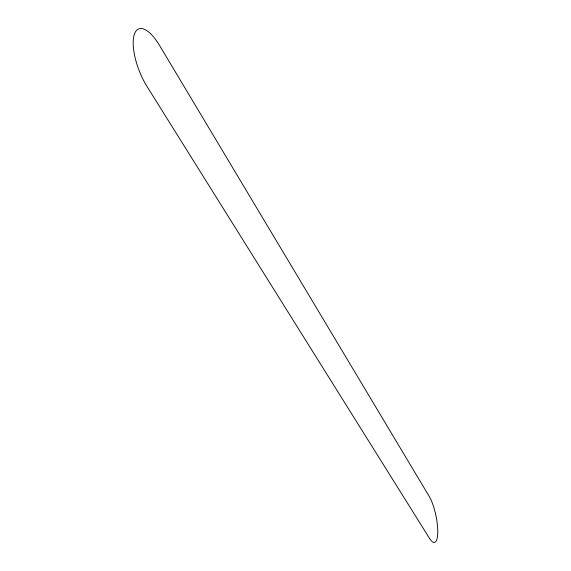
<?xml version="1.0" encoding="UTF-8"?>
<svg xmlns="http://www.w3.org/2000/svg" width="571" height="571" viewBox="0 0 571 571"><rect width="100%" height="100%" fill="white"/><g stroke="black" fill="none" stroke-linecap="round" stroke-linejoin="round"><path stroke-width="0.86" d="M429.635 538.539L146.983 86.435A39.006 14.718 68.8 0 1 134.214 34.767A39.006 14.718 68.8 0 1 159.566 45.473L429.242 496.456A25.666 6.823 78.4 0 1 437.764 531.116A25.666 6.823 78.4 0 1 429.635 538.539"/></g></svg>
